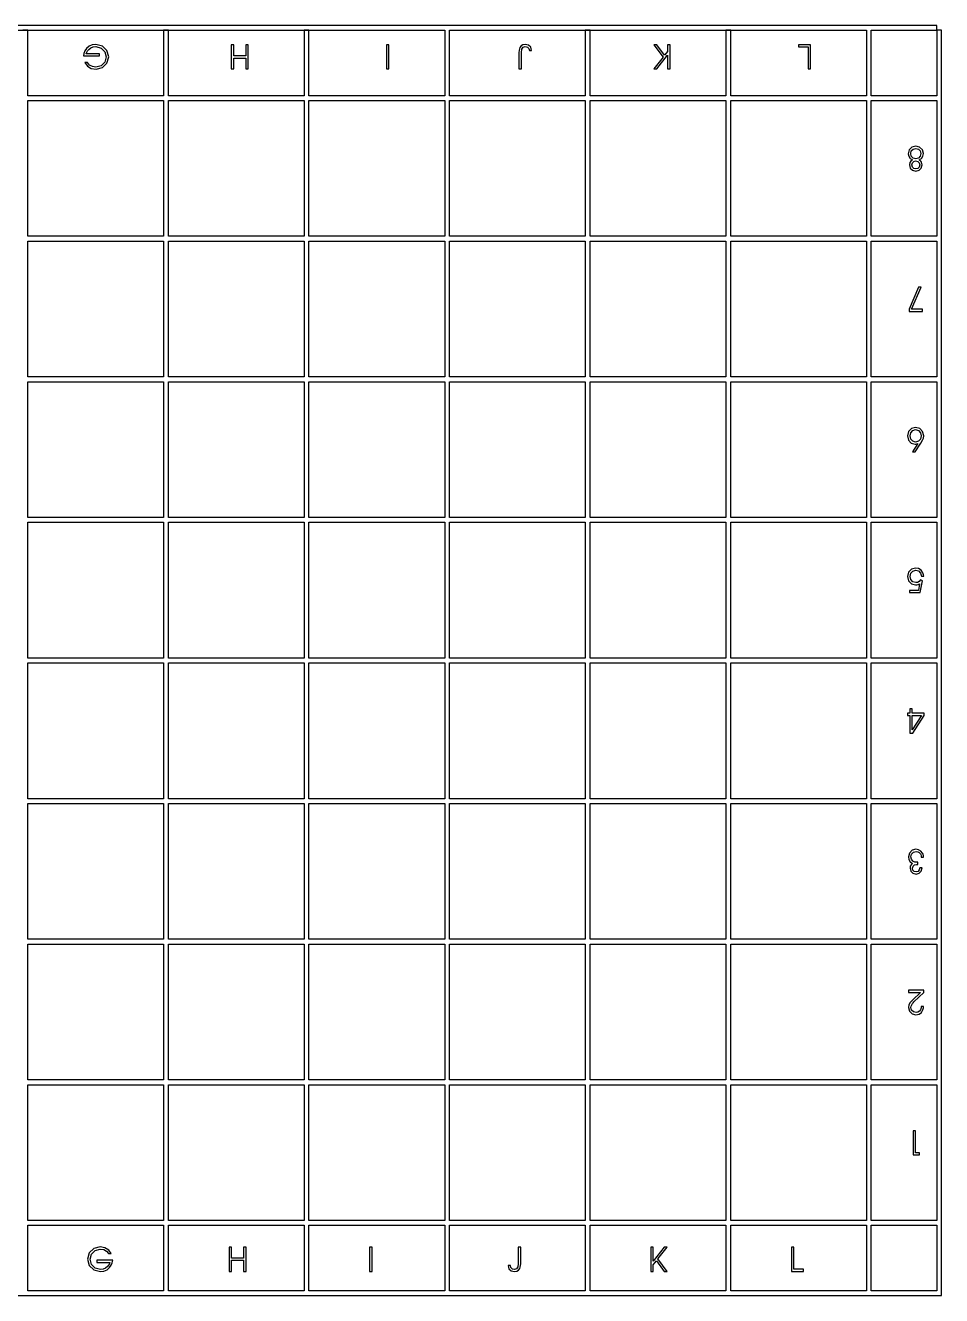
# Model space of a CAD drawing. Header units: metres. Extents: x 0 to 378, y 0 to 262.
# Drawn here: x 189 to 378, y 0 to 262 of the extents above; entities that cross this region are included whole.
import ezdxf

# ---------------------------------------------------------------- set-up
doc = ezdxf.new("R2010")
doc.units = ezdxf.units.M

msp = doc.modelspace()

# ---------------------------------------------------------------- linework, layer by layer
for p, q in [((377, 262), (0, 262)), ((377, 261), (377, 262)), ((0, 261), (275.5, 261)), ((189.5, 261), (188.5, 261)), ((189.5, 247.5), (189.5, 261)), ((218.5, 261), (217.5, 261)), ((217.5, 261), (217.5, 247.5)), ((218.5, 247.5), (218.5, 261)), ((247.5, 261), (246.5, 261)), ((246.5, 261), (246.5, 247.5)), ((247.5, 247.5), (247.5, 261)), ((275.5, 261), (275.5, 247.5)), ((276.5, 247.5), (276.5, 261)), ((276.5, 261), (362.5, 261)), ((305.5, 261), (304.5, 261)), ((304.5, 261), (304.5, 247.5)), ((305.5, 247.5), (305.5, 261)), ((334.5, 261), (333.5, 261)), ((333.5, 261), (333.5, 247.5)), ((334.5, 247.5), (334.5, 261)), ((362.5, 261), (362.5, 247.5)), ((363.5, 247.5), (363.5, 261)), ((363.5, 261), (377, 261)), ((378, 261), (377, 261)), ((377, 261), (377, 247.5)), ((378, 0), (378, 261)), ((201.624, 257.228), (201.289, 256.749)), ((202.154, 257.686), (201.624, 257.228)), ((201.842, 256.743), (202.082, 257.025)), ((202.082, 257.025), (202.5, 257.348)), ((202.794, 257.968), (202.154, 257.686)), ((202.5, 257.348), (202.991, 257.548)), ((203.526, 258.064), (202.794, 257.968)), ((202.991, 257.548), (203.536, 257.616)), ((204.877, 257.719), (203.526, 258.064)), ((203.536, 257.616), (204.618, 257.332)), ((204.618, 257.332), (205.38, 256.579)), ((205.823, 256.803), (204.877, 257.719)), ((206.18, 255.494), (205.823, 256.803)), ((231.98, 258), (231.468, 258)), ((231.468, 258), (231.468, 253.008)), ((231.98, 255.696), (231.98, 258)), ((234.988, 258), (234.476, 258)), ((234.476, 258), (234.476, 255.696)), ((234.988, 253.008), (234.988, 258)), ((263.988, 258), (263.476, 258)), ((263.476, 258), (263.476, 253.008)), ((263.988, 253.008), (263.988, 258)), ((290.837, 256.792), (290.812, 256.419)), ((290.905, 257.145), (290.837, 256.792)), ((291.005, 257.419), (290.905, 257.145)), ((291.271, 257.774), (291.005, 257.419)), ((291.647, 257.991), (291.271, 257.774)), ((291.324, 256.425), (291.415, 257.084)), ((291.415, 257.084), (291.685, 257.482)), ((292.121, 258.064), (291.647, 257.991)), ((291.685, 257.482), (292.127, 257.616)), ((292.801, 257.912), (292.121, 258.064)), ((292.127, 257.616), (292.548, 257.517)), ((292.548, 257.517), (292.833, 257.237)), ((293.252, 257.479), (292.801, 257.912)), ((292.833, 257.237), (292.956, 256.802)), ((292.956, 256.802), (293.436, 256.802)), ((293.436, 256.802), (293.252, 257.479)), ((319.226, 258), (318.614, 258)), ((318.614, 258), (320.535, 255.44)), ((320.844, 255.838), (319.226, 258)), ((321.988, 258), (321.476, 258)), ((321.476, 258), (321.476, 256.635)), ((321.988, 253.008), (321.988, 258)), ((350.988, 258), (348.463, 258)), ((348.463, 258), (348.463, 257.55)), ((348.463, 257.55), (350.476, 257.55)), ((350.476, 257.55), (350.476, 253.008)), ((350.988, 253.008), (350.988, 258)), ((201.077, 256.237), (200.984, 255.696)), ((200.984, 255.696), (204.286, 255.696)), ((201.289, 256.749), (201.077, 256.237)), ((201.826, 254.346), (201.28, 254.346)), ((201.28, 254.346), (201.787, 253.609)), ((201.569, 256.144), (201.673, 256.453)), ((204.286, 256.144), (201.569, 256.144)), ((201.673, 256.453), (201.842, 256.743)), ((202.254, 253.83), (201.826, 254.346)), ((204.286, 255.696), (204.286, 256.144)), ((205.383, 254.428), (204.626, 253.675)), ((204.908, 253.287), (205.832, 254.196)), ((205.38, 256.579), (205.668, 255.507)), ((205.668, 255.507), (205.383, 254.428)), ((205.832, 254.196), (206.18, 255.494)), ((234.476, 255.696), (231.98, 255.696)), ((231.98, 255.248), (234.476, 255.248)), ((231.98, 253.008), (231.98, 255.248)), ((234.476, 255.248), (234.476, 253.008)), ((290.812, 256.419), (290.812, 253.008)), ((291.324, 253.008), (291.324, 256.425)), ((320.535, 255.44), (318.614, 253.008)), ((319.226, 253.008), (321.476, 255.879)), ((321.476, 256.635), (320.844, 255.838)), ((321.476, 255.879), (321.476, 253.008)), ((201.787, 253.609), (202.591, 253.121)), ((202.839, 253.505), (202.254, 253.83)), ((202.591, 253.121), (203.591, 252.944)), ((203.543, 253.392), (202.839, 253.505)), ((204.626, 253.675), (203.543, 253.392)), ((203.591, 252.944), (204.908, 253.287)), ((231.468, 253.008), (231.98, 253.008)), ((234.476, 253.008), (234.988, 253.008)), ((263.476, 253.008), (263.988, 253.008)), ((290.812, 253.008), (291.324, 253.008)), ((318.614, 253.008), (319.226, 253.008)), ((321.476, 253.008), (321.988, 253.008)), ((350.476, 253.008), (350.988, 253.008)), ((217.5, 247.5), (189.5, 247.5)), ((189.5, 218.5), (189.5, 246.5)), ((189.5, 246.5), (217.5, 246.5)), ((217.5, 246.5), (217.5, 218.5)), ((246.5, 247.5), (218.5, 247.5)), ((218.5, 218.5), (218.5, 246.5)), ((218.5, 246.5), (246.5, 246.5)), ((246.5, 246.5), (246.5, 218.5)), ((275.5, 247.5), (247.5, 247.5)), ((247.5, 218.5), (247.5, 246.5)), ((247.5, 246.5), (275.5, 246.5)), ((275.5, 246.5), (275.5, 218.5)), ((304.5, 247.5), (276.5, 247.5)), ((276.5, 218.5), (276.5, 246.5)), ((276.5, 246.5), (304.5, 246.5)), ((304.5, 246.5), (304.5, 218.5)), ((333.5, 247.5), (305.5, 247.5)), ((305.5, 218.5), (305.5, 246.5)), ((305.5, 246.5), (333.5, 246.5)), ((333.5, 246.5), (333.5, 218.5)), ((362.5, 247.5), (334.5, 247.5)), ((334.5, 218.5), (334.5, 246.5)), ((334.5, 246.5), (362.5, 246.5)), ((362.5, 246.5), (362.5, 218.5)), ((377, 247.5), (363.5, 247.5)), ((363.5, 218.5), (363.5, 246.5)), ((363.5, 246.5), (377, 246.5)), ((377, 246.5), (377, 218.5)), ((371.309, 236.329), (371.108, 235.542)), ((371.854, 236.866), (371.309, 236.329)), ((371.62, 235.55), (371.755, 236.101)), ((371.755, 236.101), (372.121, 236.477)), ((372.656, 237.064), (371.854, 236.866)), ((372.121, 236.477), (372.663, 236.616)), ((373.471, 236.865), (372.656, 237.064)), ((372.663, 236.616), (373.22, 236.479)), ((373.22, 236.479), (373.595, 236.104)), ((374.034, 236.332), (373.471, 236.865)), ((373.595, 236.104), (373.732, 235.55)), ((374.244, 235.562), (374.034, 236.332)), ((371.108, 235.542), (371.208, 234.995)), ((371.208, 234.995), (371.498, 234.562)), ((371.429, 233.688), (371.364, 233.247)), ((371.364, 233.247), (371.534, 232.573)), ((371.628, 234.021), (371.429, 233.688)), ((371.498, 234.562), (371.968, 234.257)), ((371.756, 235.007), (371.62, 235.55)), ((371.968, 234.257), (371.628, 234.021)), ((372.126, 234.639), (371.756, 235.007)), ((371.876, 233.221), (371.979, 233.649)), ((371.98, 232.791), (371.876, 233.221)), ((371.979, 233.649), (372.254, 233.945)), ((372.669, 234.504), (372.126, 234.639)), ((372.254, 233.945), (372.65, 234.056)), ((372.65, 234.056), (373.077, 233.945)), ((373.221, 234.639), (372.669, 234.504)), ((373.077, 233.945), (373.368, 233.645)), ((373.595, 235.007), (373.221, 234.639)), ((373.368, 233.645), (373.476, 233.207)), ((373.476, 233.207), (373.372, 232.784)), ((373.397, 234.257), (373.861, 234.579)), ((373.541, 234.167), (373.397, 234.257)), ((373.643, 234.088), (373.541, 234.167)), ((373.732, 235.55), (373.595, 235.007)), ((373.727, 233.998), (373.643, 234.088)), ((373.868, 233.782), (373.727, 233.998)), ((373.813, 232.579), (373.988, 233.247)), ((373.861, 234.579), (374.146, 235.02)), ((373.957, 233.527), (373.868, 233.782)), ((373.988, 233.247), (373.957, 233.527)), ((374.146, 235.02), (374.244, 235.562)), ((371.534, 232.573), (371.995, 232.114)), ((372.261, 232.499), (371.98, 232.791)), ((371.995, 232.114), (372.669, 231.944)), ((372.676, 232.392), (372.261, 232.499)), ((372.669, 231.944), (373.344, 232.116)), ((373.091, 232.497), (372.676, 232.392)), ((373.372, 232.784), (373.091, 232.497)), ((373.344, 232.116), (373.813, 232.579)), ((217.5, 218.5), (189.5, 218.5)), ((189.5, 189.5), (189.5, 217.5)), ((189.5, 217.5), (217.5, 217.5)), ((217.5, 217.5), (217.5, 189.5)), ((246.5, 218.5), (218.5, 218.5)), ((218.5, 189.5), (218.5, 217.5)), ((218.5, 217.5), (246.5, 217.5)), ((246.5, 217.5), (246.5, 189.5)), ((275.5, 218.5), (247.5, 218.5)), ((247.5, 189.5), (247.5, 217.5)), ((247.5, 217.5), (275.5, 217.5)), ((275.5, 217.5), (275.5, 189.5)), ((304.5, 218.5), (276.5, 218.5)), ((276.5, 189.5), (276.5, 217.5)), ((276.5, 217.5), (304.5, 217.5)), ((304.5, 217.5), (304.5, 189.5)), ((333.5, 218.5), (305.5, 218.5)), ((305.5, 189.5), (305.5, 217.5)), ((305.5, 217.5), (333.5, 217.5)), ((333.5, 217.5), (333.5, 189.5)), ((362.5, 218.5), (334.5, 218.5)), ((334.5, 189.5), (334.5, 217.5)), ((334.5, 217.5), (362.5, 217.5)), ((362.5, 217.5), (362.5, 189.5)), ((377, 218.5), (363.5, 218.5)), ((363.5, 189.5), (363.5, 217.5)), ((363.5, 217.5), (377, 217.5)), ((377, 217.5), (377, 189.5)), ((373.263, 208), (371.276, 203.458)), ((371.776, 203.458), (373.776, 208)), ((373.776, 208), (373.263, 208)), ((371.276, 203.458), (371.276, 203.008)), ((371.276, 203.008), (374.079, 203.008)), ((374.079, 203.458), (371.776, 203.458)), ((374.079, 203.008), (374.079, 203.458)), ((217.5, 189.5), (189.5, 189.5)), ((246.5, 189.5), (218.5, 189.5)), ((275.5, 189.5), (247.5, 189.5)), ((304.5, 189.5), (276.5, 189.5)), ((333.5, 189.5), (305.5, 189.5)), ((362.5, 189.5), (334.5, 189.5)), ((377, 189.5), (363.5, 189.5)), ((189.5, 160.5), (189.5, 188.5)), ((189.5, 188.5), (217.5, 188.5)), ((217.5, 188.5), (217.5, 160.5)), ((218.5, 160.5), (218.5, 188.5)), ((218.5, 188.5), (246.5, 188.5)), ((246.5, 188.5), (246.5, 160.5)), ((247.5, 160.5), (247.5, 188.5)), ((247.5, 188.5), (275.5, 188.5)), ((275.5, 188.5), (275.5, 160.5)), ((276.5, 160.5), (276.5, 188.5)), ((276.5, 188.5), (304.5, 188.5)), ((304.5, 188.5), (304.5, 160.5)), ((305.5, 160.5), (305.5, 188.5)), ((305.5, 188.5), (333.5, 188.5)), ((333.5, 188.5), (333.5, 160.5)), ((334.5, 160.5), (334.5, 188.5)), ((334.5, 188.5), (362.5, 188.5)), ((362.5, 188.5), (362.5, 160.5)), ((363.5, 160.5), (363.5, 188.5)), ((363.5, 188.5), (377, 188.5)), ((377, 188.5), (377, 160.5)), ((371.195, 178.214), (370.98, 177.309)), ((371.775, 178.834), (371.195, 178.214)), ((371.64, 177.993), (372.041, 178.448)), ((372.624, 179.064), (371.775, 178.834)), ((372.041, 178.448), (372.625, 178.616)), ((373.489, 178.836), (372.624, 179.064)), ((372.625, 178.616), (373.228, 178.446)), ((373.228, 178.446), (373.642, 177.986)), ((374.086, 178.223), (373.489, 178.836)), ((374.308, 177.336), (374.086, 178.223)), ((370.98, 177.309), (371.189, 176.445)), ((371.189, 176.445), (371.742, 175.838)), ((371.492, 177.329), (371.64, 177.993)), ((371.641, 176.671), (371.492, 177.329)), ((372.044, 176.222), (371.641, 176.671)), ((371.742, 175.838), (372.525, 175.608)), ((373.097, 175.748), (371.971, 174.008)), ((372.638, 176.056), (372.044, 176.222)), ((372.521, 174.008), (373.728, 175.837)), ((372.525, 175.608), (372.716, 175.622)), ((373.228, 176.225), (372.638, 176.056)), ((372.716, 175.622), (372.898, 175.667)), ((372.898, 175.667), (373.097, 175.748)), ((373.641, 176.674), (373.228, 176.225)), ((373.796, 177.316), (373.641, 176.674)), ((373.642, 177.986), (373.796, 177.316)), ((373.728, 175.837), (374.083, 176.43)), ((374.083, 176.43), (374.26, 176.886)), ((374.26, 176.886), (374.308, 177.336)), ((371.971, 174.008), (372.521, 174.008)), ((217.5, 160.5), (189.5, 160.5)), ((246.5, 160.5), (218.5, 160.5)), ((275.5, 160.5), (247.5, 160.5)), ((304.5, 160.5), (276.5, 160.5)), ((333.5, 160.5), (305.5, 160.5)), ((362.5, 160.5), (334.5, 160.5)), ((377, 160.5), (363.5, 160.5)), ((189.5, 131.5), (189.5, 159.5)), ((189.5, 159.5), (217.5, 159.5)), ((217.5, 159.5), (217.5, 131.5)), ((218.5, 131.5), (218.5, 159.5)), ((218.5, 159.5), (246.5, 159.5)), ((246.5, 159.5), (246.5, 131.5)), ((247.5, 131.5), (247.5, 159.5)), ((247.5, 159.5), (275.5, 159.5)), ((275.5, 159.5), (275.5, 131.5)), ((276.5, 131.5), (276.5, 159.5)), ((276.5, 159.5), (304.5, 159.5)), ((304.5, 159.5), (304.5, 131.5)), ((305.5, 131.5), (305.5, 159.5)), ((305.5, 159.5), (333.5, 159.5)), ((333.5, 159.5), (333.5, 131.5)), ((334.5, 131.5), (334.5, 159.5)), ((334.5, 159.5), (362.5, 159.5)), ((362.5, 159.5), (362.5, 131.5)), ((363.5, 131.5), (363.5, 159.5)), ((363.5, 159.5), (377, 159.5)), ((377, 159.5), (377, 131.5)), ((371.788, 149.83), (371.202, 149.21)), ((371.649, 148.984), (372.065, 149.443)), ((372.624, 150.064), (371.788, 149.83)), ((372.065, 149.443), (372.656, 149.616)), ((373.246, 149.944), (372.624, 150.064)), ((372.656, 149.616), (373.214, 149.463)), ((373.214, 149.463), (373.626, 149.045)), ((373.768, 149.605), (373.246, 149.944)), ((374.142, 149.079), (373.768, 149.605)), ((371.202, 149.21), (370.98, 148.329)), ((370.98, 148.329), (371.198, 147.454)), ((371.198, 147.454), (371.778, 146.84)), ((371.492, 148.329), (371.649, 148.984)), ((371.648, 147.678), (371.492, 148.329)), ((372.062, 147.225), (371.648, 147.678)), ((371.778, 146.84), (372.608, 146.608)), ((372.656, 147.056), (372.062, 147.225)), ((373.021, 147.117), (372.656, 147.056)), ((373.355, 147.301), (373.021, 147.117)), ((373.165, 146.707), (373.452, 146.842)), ((373.452, 146.842), (373.216, 145.458)), ((373.663, 147.612), (373.355, 147.301)), ((373.604, 145.008), (374.038, 147.465)), ((373.626, 149.045), (373.834, 148.423)), ((374.038, 147.465), (373.663, 147.612)), ((373.834, 148.423), (374.308, 148.423)), ((374.213, 148.896), (374.142, 149.079)), ((374.264, 148.696), (374.213, 148.896)), ((374.308, 148.423), (374.264, 148.696)), ((373.216, 145.458), (371.409, 145.458)), ((371.409, 145.458), (371.409, 145.008)), ((371.409, 145.008), (373.604, 145.008)), ((372.608, 146.608), (372.89, 146.632)), ((372.89, 146.632), (373.165, 146.707)), ((217.5, 131.5), (189.5, 131.5)), ((246.5, 131.5), (218.5, 131.5)), ((275.5, 131.5), (247.5, 131.5)), ((304.5, 131.5), (276.5, 131.5)), ((333.5, 131.5), (305.5, 131.5)), ((362.5, 131.5), (334.5, 131.5)), ((377, 131.5), (363.5, 131.5)), ((189.5, 102.5), (189.5, 130.5)), ((189.5, 130.5), (217.5, 130.5)), ((217.5, 130.5), (217.5, 102.5)), ((218.5, 102.5), (218.5, 130.5)), ((218.5, 130.5), (246.5, 130.5)), ((246.5, 130.5), (246.5, 102.5)), ((247.5, 102.5), (247.5, 130.5)), ((247.5, 130.5), (275.5, 130.5)), ((275.5, 130.5), (275.5, 102.5)), ((276.5, 102.5), (276.5, 130.5)), ((276.5, 130.5), (304.5, 130.5)), ((304.5, 130.5), (304.5, 102.5)), ((305.5, 102.5), (305.5, 130.5)), ((305.5, 130.5), (333.5, 130.5)), ((333.5, 130.5), (333.5, 102.5)), ((334.5, 102.5), (334.5, 130.5)), ((334.5, 130.5), (362.5, 130.5)), ((362.5, 130.5), (362.5, 102.5)), ((363.5, 102.5), (363.5, 130.5)), ((363.5, 130.5), (377, 130.5)), ((377, 130.5), (377, 102.5)), ((371.94, 121), (371.428, 121)), ((371.428, 121), (371.428, 120.104)), ((371.94, 120.104), (371.94, 121)), ((371.428, 120.104), (370.981, 120.104)), ((370.981, 120.104), (370.981, 119.656)), ((370.981, 119.656), (371.428, 119.656)), ((371.428, 119.656), (371.428, 116.008)), ((374.4, 120.104), (371.94, 120.104)), ((371.94, 119.656), (373.841, 119.656)), ((373.841, 119.656), (371.94, 116.701)), ((371.94, 116.701), (371.94, 119.656)), ((372.032, 116.008), (374.4, 119.656)), ((374.4, 119.656), (374.4, 120.104)), ((371.428, 116.008), (372.032, 116.008)), ((217.5, 102.5), (189.5, 102.5)), ((246.5, 102.5), (218.5, 102.5)), ((275.5, 102.5), (247.5, 102.5)), ((304.5, 102.5), (276.5, 102.5)), ((333.5, 102.5), (305.5, 102.5)), ((362.5, 102.5), (334.5, 102.5)), ((377, 102.5), (363.5, 102.5)), ((189.5, 73.5), (189.5, 101.5)), ((189.5, 101.5), (217.5, 101.5)), ((217.5, 101.5), (217.5, 73.5)), ((218.5, 73.5), (218.5, 101.5)), ((218.5, 101.5), (246.5, 101.5)), ((246.5, 101.5), (246.5, 73.5)), ((247.5, 73.5), (247.5, 101.5)), ((247.5, 101.5), (275.5, 101.5)), ((275.5, 101.5), (275.5, 73.5)), ((276.5, 73.5), (276.5, 101.5)), ((276.5, 101.5), (304.5, 101.5)), ((304.5, 101.5), (304.5, 73.5)), ((305.5, 73.5), (305.5, 101.5)), ((305.5, 101.5), (333.5, 101.5)), ((333.5, 101.5), (333.5, 73.5)), ((334.5, 73.5), (334.5, 101.5)), ((334.5, 101.5), (362.5, 101.5)), ((362.5, 101.5), (362.5, 73.5)), ((363.5, 73.5), (363.5, 101.5)), ((363.5, 101.5), (377, 101.5)), ((377, 101.5), (377, 73.5)), ((371.928, 91.8506), (371.379, 91.2847)), ((372.709, 92.064), (371.928, 91.8506)), ((373.263, 91.9699), (372.709, 92.064)), ((373.734, 91.7034), (373.263, 91.9699)), ((374.081, 91.288), (373.734, 91.7034)), ((371.379, 91.2847), (371.172, 90.478)), ((371.172, 90.478), (371.266, 89.9302)), ((371.266, 89.9302), (371.549, 89.4838)), ((371.549, 89.4838), (372.017, 89.146)), ((371.684, 90.505), (371.825, 91.0726)), ((371.789, 90.0186), (371.684, 90.505)), ((372.017, 89.146), (371.721, 88.8833)), ((372.076, 89.6391), (371.789, 90.0186)), ((371.825, 91.0726), (372.2, 91.4677)), ((372.504, 89.42), (372.076, 89.6391)), ((372.2, 91.4677), (372.735, 91.616)), ((372.637, 89.3996), (372.504, 89.42)), ((372.809, 89.3877), (372.637, 89.3996)), ((372.735, 91.616), (373.083, 91.5595)), ((373.07, 89.38), (372.809, 89.3877)), ((373.07, 88.938), (373.07, 89.38)), ((373.083, 91.5595), (373.384, 91.3959)), ((373.384, 91.3959), (373.622, 91.134)), ((373.622, 91.134), (373.719, 90.9502)), ((373.719, 90.9502), (373.778, 90.7308)), ((373.778, 90.7308), (373.813, 90.431)), ((373.813, 90.431), (374.293, 90.431)), ((374.195, 91.0358), (374.081, 91.288)), ((374.263, 90.7585), (374.195, 91.0358)), ((374.293, 90.431), (374.263, 90.7585)), ((371.548, 88.5701), (371.492, 88.196)), ((371.492, 88.196), (371.652, 87.5439)), ((371.721, 88.8833), (371.548, 88.5701)), ((371.652, 87.5439), (372.086, 87.1048)), ((372.004, 88.175), (372.106, 88.5849)), ((372.099, 87.7667), (372.004, 88.175)), ((372.086, 87.1048), (372.728, 86.944)), ((372.357, 87.4923), (372.099, 87.7667)), ((372.106, 88.5849), (372.393, 88.8548)), ((372.741, 87.392), (372.357, 87.4923)), ((372.393, 88.8548), (372.833, 88.952)), ((372.728, 86.944), (373.372, 87.1057)), ((373.145, 87.4956), (372.741, 87.392)), ((372.833, 88.952), (372.904, 88.9499)), ((372.904, 88.9499), (372.958, 88.945)), ((372.958, 88.945), (373.07, 88.938)), ((373.399, 87.7924), (373.145, 87.4956)), ((373.372, 87.1057), (373.801, 87.5603)), ((373.491, 88.262), (373.399, 87.7924)), ((373.971, 88.262), (373.491, 88.262)), ((373.801, 87.5603), (373.971, 88.262)), ((217.5, 73.5), (189.5, 73.5)), ((246.5, 73.5), (218.5, 73.5)), ((275.5, 73.5), (247.5, 73.5)), ((304.5, 73.5), (276.5, 73.5)), ((333.5, 73.5), (305.5, 73.5)), ((362.5, 73.5), (334.5, 73.5)), ((377, 73.5), (363.5, 73.5)), ((189.5, 44.5), (189.5, 72.5)), ((189.5, 72.5), (217.5, 72.5)), ((217.5, 72.5), (217.5, 44.5)), ((218.5, 44.5), (218.5, 72.5)), ((218.5, 72.5), (246.5, 72.5)), ((246.5, 72.5), (246.5, 44.5)), ((247.5, 44.5), (247.5, 72.5)), ((247.5, 72.5), (275.5, 72.5)), ((275.5, 72.5), (275.5, 44.5)), ((276.5, 44.5), (276.5, 72.5)), ((276.5, 72.5), (304.5, 72.5)), ((304.5, 72.5), (304.5, 44.5)), ((305.5, 44.5), (305.5, 72.5)), ((305.5, 72.5), (333.5, 72.5)), ((333.5, 72.5), (333.5, 44.5)), ((334.5, 44.5), (334.5, 72.5)), ((334.5, 72.5), (362.5, 72.5)), ((362.5, 72.5), (362.5, 44.5)), ((363.5, 44.5), (363.5, 72.5)), ((363.5, 72.5), (377, 72.5)), ((377, 72.5), (377, 44.5)), ((374.309, 63), (371.172, 63)), ((371.172, 63), (371.172, 62.55)), ((374.309, 62.55), (374.309, 63)), ((371.172, 62.55), (373.651, 62.55)), ((371.535, 60.4397), (371.253, 59.9513)), ((372.076, 61.024), (371.535, 60.4397)), ((371.832, 59.9862), (372.026, 60.262)), ((372.026, 60.262), (372.144, 60.4058)), ((373.651, 62.55), (372.076, 61.024)), ((372.144, 60.4058), (372.294, 60.5629)), ((372.294, 60.5629), (374.309, 62.55)), ((371.253, 59.9513), (371.172, 59.457)), ((371.172, 59.457), (371.374, 58.6763)), ((371.374, 58.6763), (371.919, 58.142)), ((371.684, 59.428), (371.72, 59.7131)), ((371.821, 58.8932), (371.684, 59.428)), ((371.72, 59.7131), (371.832, 59.9862)), ((372.192, 58.5275), (371.821, 58.8932)), ((371.919, 58.142), (372.717, 57.944)), ((372.736, 58.392), (372.192, 58.5275)), ((372.717, 57.944), (373.347, 58.0605)), ((373.123, 58.4592), (372.736, 58.392)), ((373.44, 58.6505), (373.123, 58.4592)), ((373.347, 58.0605), (373.843, 58.3919)), ((373.664, 58.951), (373.44, 58.6505)), ((373.735, 59.1404), (373.664, 58.951)), ((373.776, 59.3616), (373.735, 59.1404)), ((373.789, 59.637), (373.776, 59.3616)), ((374.269, 59.637), (373.789, 59.637)), ((373.843, 58.3919), (374.163, 58.911)), ((374.163, 58.911), (374.229, 59.1266)), ((374.229, 59.1266), (374.261, 59.3461)), ((374.261, 59.3461), (374.269, 59.637)), ((217.5, 44.5), (189.5, 44.5)), ((189.5, 15.5), (189.5, 43.5)), ((189.5, 43.5), (217.5, 43.5)), ((217.5, 43.5), (217.5, 15.5)), ((246.5, 44.5), (218.5, 44.5)), ((218.5, 15.5), (218.5, 43.5)), ((218.5, 43.5), (246.5, 43.5)), ((246.5, 43.5), (246.5, 15.5)), ((275.5, 44.5), (247.5, 44.5)), ((247.5, 15.5), (247.5, 43.5)), ((247.5, 43.5), (275.5, 43.5)), ((275.5, 43.5), (275.5, 15.5)), ((304.5, 44.5), (276.5, 44.5)), ((276.5, 15.5), (276.5, 43.5)), ((276.5, 43.5), (304.5, 43.5)), ((304.5, 43.5), (304.5, 15.5)), ((333.5, 44.5), (305.5, 44.5)), ((305.5, 15.5), (305.5, 43.5)), ((305.5, 43.5), (333.5, 43.5)), ((333.5, 43.5), (333.5, 15.5)), ((362.5, 44.5), (334.5, 44.5)), ((334.5, 15.5), (334.5, 43.5)), ((334.5, 43.5), (362.5, 43.5)), ((362.5, 43.5), (362.5, 15.5)), ((377, 44.5), (363.5, 44.5)), ((363.5, 15.5), (363.5, 43.5)), ((363.5, 43.5), (377, 43.5)), ((377, 43.5), (377, 15.5)), ((372.644, 34), (372.132, 34)), ((372.132, 34), (372.132, 29.008)), ((372.644, 29.458), (372.644, 34)), ((372.132, 29.008), (373.473, 29.008)), ((373.473, 29.458), (372.644, 29.458)), ((373.473, 29.008), (373.473, 29.458)), ((217.5, 15.5), (189.5, 15.5)), ((189.5, 1), (189.5, 14.5)), ((189.5, 14.5), (217.5, 14.5)), ((217.5, 14.5), (217.5, 1)), ((246.5, 15.5), (218.5, 15.5)), ((218.5, 1), (218.5, 14.5)), ((218.5, 14.5), (246.5, 14.5)), ((246.5, 14.5), (246.5, 1)), ((275.5, 15.5), (247.5, 15.5)), ((247.5, 1), (247.5, 14.5)), ((247.5, 14.5), (275.5, 14.5)), ((275.5, 14.5), (275.5, 1)), ((304.5, 15.5), (276.5, 15.5)), ((276.5, 1), (276.5, 14.5)), ((276.5, 14.5), (304.5, 14.5)), ((304.5, 14.5), (304.5, 1)), ((333.5, 15.5), (305.5, 15.5)), ((305.5, 1), (305.5, 14.5)), ((305.5, 14.5), (333.5, 14.5)), ((333.5, 14.5), (333.5, 1)), ((362.5, 15.5), (334.5, 15.5)), ((334.5, 1), (334.5, 14.5)), ((334.5, 14.5), (362.5, 14.5)), ((362.5, 14.5), (362.5, 1)), ((377, 15.5), (363.5, 15.5)), ((363.5, 1), (363.5, 14.5)), ((363.5, 14.5), (377, 14.5)), ((377, 14.5), (377, 1)), ((202.168, 8.80354), (201.82, 7.506)), ((203.092, 9.7131), (202.168, 8.80354)), ((202.332, 7.493), (202.617, 8.57243)), ((202.617, 8.57243), (203.374, 9.32521)), ((204.409, 10.056), (203.092, 9.7131)), ((203.374, 9.32521), (204.457, 9.60799)), ((205.409, 9.87939), (204.409, 10.056)), ((204.457, 9.60799), (205.161, 9.4951)), ((205.161, 9.4951), (205.746, 9.17021)), ((206.213, 9.39125), (205.409, 9.87939)), ((205.746, 9.17021), (206.174, 8.65399)), ((206.174, 8.65399), (206.72, 8.65399)), ((206.72, 8.65399), (206.213, 9.39125)), ((231.524, 9.99199), (231.012, 9.99199)), ((231.012, 9.99199), (231.012, 5)), ((231.524, 7.752), (231.524, 9.99199)), ((234.532, 9.99199), (234.02, 9.99199)), ((234.02, 9.99199), (234.02, 7.752)), ((234.532, 5), (234.532, 9.99199)), ((260.524, 9.99199), (260.012, 9.99199)), ((260.012, 9.99199), (260.012, 5)), ((260.524, 5), (260.524, 9.99199)), ((291.188, 9.99199), (290.676, 9.99199)), ((290.676, 9.99199), (290.676, 6.575)), ((291.188, 6.58099), (291.188, 9.99199)), ((318.524, 9.99199), (318.012, 9.99199)), ((318.012, 9.99199), (318.012, 5)), ((320.774, 9.99199), (318.524, 7.12099)), ((318.524, 7.12099), (318.524, 9.99199)), ((319.465, 7.56), (321.386, 9.99199)), ((321.386, 9.99199), (320.774, 9.99199)), ((347.524, 9.99199), (347.012, 9.99199)), ((347.012, 9.99199), (347.012, 5)), ((347.524, 5.45), (347.524, 9.99199)), ((201.82, 7.506), (202.177, 6.19704)), ((202.177, 6.19704), (203.123, 5.28096)), ((202.62, 6.42088), (202.332, 7.493)), ((203.382, 5.66811), (202.62, 6.42088)), ((203.123, 5.28096), (204.474, 4.936)), ((204.464, 5.38399), (203.382, 5.66811)), ((207.016, 7.30399), (203.714, 7.30399)), ((203.714, 7.30399), (203.714, 6.85599)), ((203.714, 6.85599), (206.431, 6.85599)), ((205.009, 5.4521), (204.464, 5.38399)), ((205.5, 5.65155), (205.009, 5.4521)), ((205.206, 5.03229), (205.846, 5.31436)), ((205.918, 5.97499), (205.5, 5.65155)), ((205.846, 5.31436), (206.376, 5.77199)), ((206.158, 6.2574), (205.918, 5.97499)), ((206.327, 6.54692), (206.158, 6.2574)), ((206.431, 6.85599), (206.327, 6.54692)), ((206.376, 5.77199), (206.711, 6.25117)), ((206.711, 6.25117), (206.923, 6.7628)), ((206.923, 6.7628), (207.016, 7.30399)), ((234.02, 7.752), (231.524, 7.752)), ((231.524, 7.30399), (234.02, 7.30399)), ((231.524, 5), (231.524, 7.30399)), ((234.02, 7.30399), (234.02, 5)), ((289.044, 6.198), (288.564, 6.198)), ((288.564, 6.198), (288.748, 5.52058)), ((288.748, 5.52058), (289.199, 5.08807)), ((289.167, 5.76251), (289.044, 6.198)), ((289.452, 5.4828), (289.167, 5.76251)), ((289.873, 5.38399), (289.452, 5.4828)), ((290.315, 5.51788), (289.873, 5.38399)), ((290.585, 5.91644), (290.315, 5.51788)), ((290.676, 6.575), (290.585, 5.91644)), ((290.729, 5.22577), (290.995, 5.58099)), ((290.995, 5.58099), (291.095, 5.85469)), ((291.095, 5.85469), (291.163, 6.20796)), ((291.163, 6.20796), (291.188, 6.58099)), ((318.524, 6.36499), (319.156, 7.16199)), ((318.524, 5), (318.524, 6.36499)), ((319.156, 7.16199), (320.774, 5)), ((321.386, 5), (319.465, 7.56)), ((349.537, 5.45), (347.524, 5.45)), ((349.537, 5), (349.537, 5.45)), ((204.474, 4.936), (205.206, 5.03229)), ((231.012, 5), (231.524, 5)), ((234.02, 5), (234.532, 5)), ((260.012, 5), (260.524, 5)), ((289.199, 5.08807), (289.879, 4.936)), ((289.879, 4.936), (290.353, 5.00922)), ((290.353, 5.00922), (290.729, 5.22577)), ((318.012, 5), (318.524, 5)), ((320.774, 5), (321.386, 5)), ((347.012, 5), (349.537, 5)), ((0, 0), (378, 0)), ((217.5, 1), (189.5, 1)), ((246.5, 1), (218.5, 1)), ((275.5, 1), (247.5, 1)), ((304.5, 1), (276.5, 1)), ((333.5, 1), (305.5, 1)), ((362.5, 1), (334.5, 1)), ((377, 1), (363.5, 1))]:
    msp.add_line(p, q)

doc.saveas('drawing.dxf')
